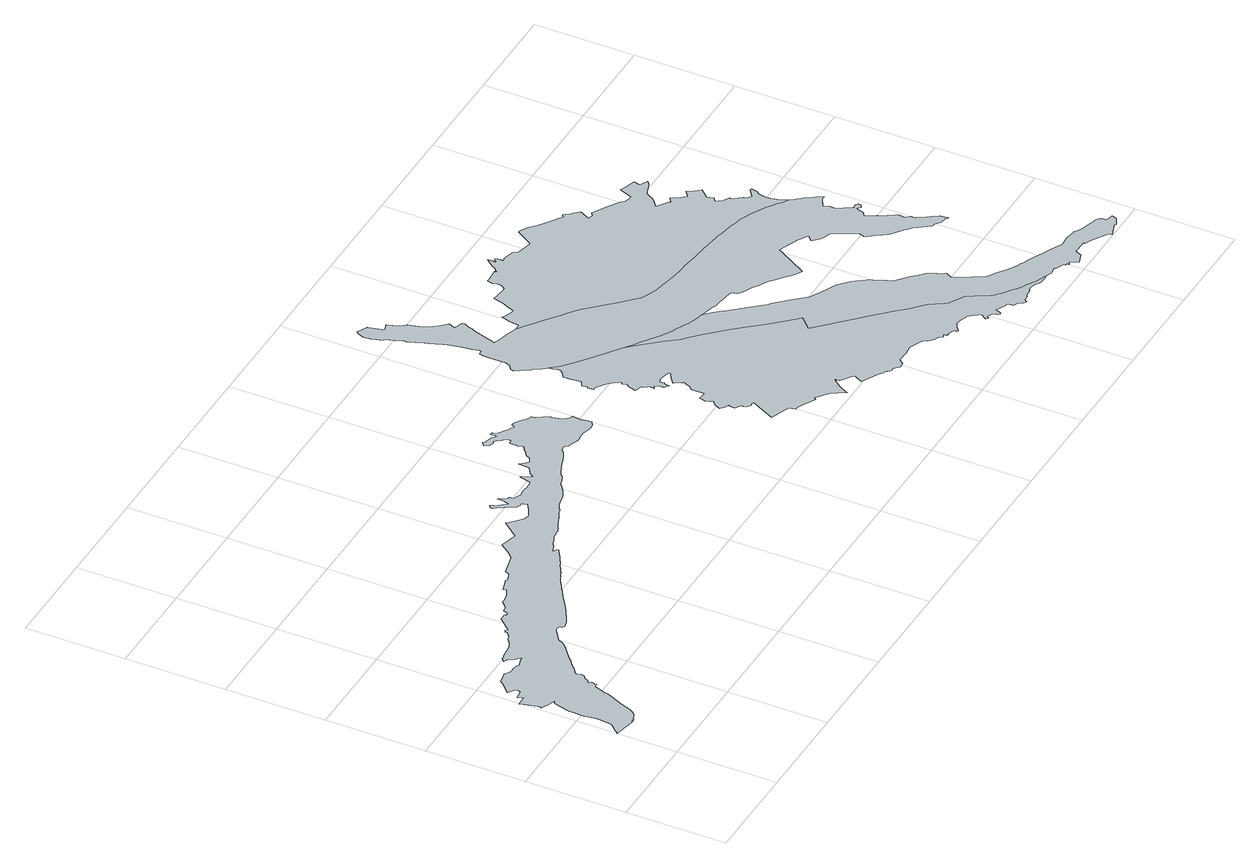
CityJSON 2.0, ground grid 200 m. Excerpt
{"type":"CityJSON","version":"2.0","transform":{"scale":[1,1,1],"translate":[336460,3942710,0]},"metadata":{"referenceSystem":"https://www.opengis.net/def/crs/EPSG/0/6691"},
"CityObjects":{
"object1":{"type":"GenericCityObject","attributes":{"function":"1","validFromType":"3","custodian":"相模湖町","notificationNumber":"相模湖町告示第1号","prefecture":"14","city":"14150","floorAreaRate":0.5},"geometry":[{"type":"MultiSurface","lod":"1","boundaries":[[[0,1,2,3,4,5,6,7,8,9,10,11,12,13,14,15,16,17,18,19,20,21,22,23,24,25,26,27,28,29,30,31,32,33,34,35,36,37,38,39,40,41,42,43,44,45,46,47,48,49,50,51,52,53,54,55,56,57,58,59,60,61,62,63,64,65,66,67,68,69,70,71,72,73,74,75,76,77,78,79,80,81,82,83,84,85,86,87,88,89,90,91,92,93,94,95,96,97,98,99,100,101,102,103,104,105,106,107,108,109,110,111,112,113,114,115,116,117,118,119,120,121,122,123,124,125,126,127,128,129,130,131,132,133,134,135,136,137,138,139,140,141,142,143,144,145,146,147,148,149,150,151,152,153,154,155,156,157,158,159,160,161,162,163,164,165,166,167,168,169,170,171,172,173,174,175,176,177,178,179,180,181,182,183,184,185,186,187,188,189,190,191,192,193,194,195,196,197,198,199,200,201,202,203,204,205,206,207,208,209,210,211,212,213,214,215,216,217,218,219,220,221,222,223,224,225,226,227,228,229,230,231,232,233,234,235,236,237,238,239,240,241,242,243,244,245,246,247,248,249,250,251,252,253,254,255,256,257,258,259,260,261,262,263,264,265,266,267,268,269,270,271,272,273,274,275,276,277,278,279,280,281,282,283,284,285,286,287,288,289,290,291,292,293,294,295,296,297,298,299,300,301,302,303,304,305,306,307,308,309,310,311,312,313,314,315,316,317,318,319,320,321,322,323,324,325,326,327,328,329,330,331,332,333,334,335,336,337,338,339,340,341,342,343,344,345,346,347,348,349,350,351,352,353,354,355,356,357,358,359,360,361,362,363,364,365,366,367,368,369,370,371,372,373,374,375,376,377,378,379,380,381,382,383,384,385,386,387,388,389,390,391,392,393,394,395,396,397,398,399,400,401,402,403,404,405,406,407,408,409,410,411,412,413,414,415,416,417,418,419,420,421,422,423,424,425,426,427,428,429,430,431,432,433,434,435,436,437,438,439,440,441,442,443,444,445,446,447,448,449,450,451,452,453,454,455,456,457,458,459,460,461,462,463,464,465,466,467,468,469,470,471,472,473,474,475,476,477,478,479,480,481,482,483,484,485,486,487,488,489,490,491,492,493,494,495,496]]]}]},
"object2":{"type":"GenericCityObject","attributes":{"function":"3","validFromType":"3","custodian":"相模湖町","notificationNumber":"相模湖町告示第1号","prefecture":"14","city":"14150","floorAreaRate":2},"geometry":[{"type":"MultiSurface","lod":"1","boundaries":[[[497,498,499,500,501,502,503,504,505,506,507,508,509,510,511,512,513,514,515,516,517,518,519,520,521,522,523,524,525,526,527,528,529,530,531,532,533,534,535,536,537,538,539,540,541,542,543,544,545,546,547,548,549,550,551,552,553,554,555,556,557,558,559,560,561,562,563,564,565,566,567,568,569,570,571,572,573,574,575,576,577,578,579,580,581,582,583,584,585,586,587,588,589,590,591,592,593,594,595,596,597,598,599,600,601,602,603,604,605,606,607,608,609,610,611,612,613,614,615,616,617,618,619,620,621,622,623,624,625,626,627,628,629,630,631,632,633,634,635,636,637,638,639,640,641,642,643,644,645,646,647,648,649,650,651,652,653,654,655,656,657,658,659,660,661,662,663,664,665,666,667,668,669,670,671,672,673,674,675,676,677,678,679,680,681,682,683,684,685,686,687,688,689,690,691,692,693,694,695,696,697,698,699,700,701,702,703,704,705,706,707,708,709,710,711,712,713,714,715,716,717,718,719,720,721,722,723,724,725,726,727,728,729,730,731,732,733,734,735,736,737,738,739,740,741,742,743,744,745,746,747,748,749,750,751,752,753,754,755,756,757,758,759,760,761,762,763,764,765,766,767,768,769,770,771,772,773,774]]]}]},
"object3":{"type":"GenericCityObject","attributes":{"function":"5","validFromType":"3","custodian":"相模湖町","notificationNumber":"相模湖町告示第1号","prefecture":"14","city":"14150","floorAreaRate":2},"geometry":[{"type":"MultiSurface","lod":"1","boundaries":[[[775,776,777,778,779,780,781,782,783,784,785,786,787,788,789,790,791,792,793,794,795,796,797,798,799,800,801,802,803,804,805,806,807,808,809,810,811,812,813,814,815,816,817,818,819,820,821,822,823,824,825,826,827,828,829,830,831,832,833,834,835,836,837,838,839,840,841,842,843,844,845,846,847,848,849,850,851,852,853,854,855,856,857,858,859,860,861,862,863,864,865,866,867,868,869,870,871,872,873,874,875,876,877,878,879,880,881,882,883,884,885,886,887,888,889,890,891,892,893,894,895,896,897,898,899,900,901,902,903,904,905,906,907,908,909,910,911,912,913,914,915,916,917,918,919,920,921,922,923,924,925,926,927,928,929,930,931,932,933,934,935,936,937,938,939,940,941,942,943,944,945,946,947,948,949,950,951,952,953,954,955,956,957,958,959,960,961,962,963,964,965,966,967,968,969,970,971,972,973,974,975,976,977,978,979,980,981,982,983,984,985,986,987,988,989,990,991,992,993,994,995,996,997,998,999,1000,1001,1002,1003,1004,1005,1006,1007,1008,1009,1010,1011,1012,1013,1014,1015,1016,1017,1018,1019,1020,1021,1022,1023,1024,1025,1026,1027,1028,1029,1030,1031,1032,1033,1034,1035,1036,1037,1038,1039,1040,1041,1042,1043,1044,1045,1046,1047,1048,1049,1050,1051,1052,1053,1054,1055,1056,1057,1058,1059,1060,1061,1062,1063,1064,1065,1066,1067,774,773,772,771,770,769,768,767,766,765,764,763]]]}]},
"object4":{"type":"GenericCityObject","attributes":{"function":"4","validFromType":"3","custodian":"相模湖町","notificationNumber":"相模湖町告示第1号","prefecture":"14","city":"14150","floorAreaRate":2},"geometry":[{"type":"MultiSurface","lod":"1","boundaries":[[[1068,1069,1070,1071,1072,1073,1074,1075,1076,1077,1078,1079,1080,1081,1082,1083,1084,1085,1086,1087,1088,1089,1090,1091,1092,1093,1094,1095,1096,1097,1098,1099,1100,1101,1102,1103,1104,1105,1106,1107,1108,1109,1110,1111,1112,1113,1114,1115,1116,1117,1118,1119,1120,1121,1122,1123,1124,1125,1126,1127,1128,1129,1130,1131,1132,1133,1134,1135,1136,1137,1138,1139,1140,1141,1142,1143,1144,1145,1146,1147,1148,1149,1150,1151,1152,1153,1154,1155,1156,1157,797,796,795,794,793,792,791,790,789,788,787,786,785,784,783,782,781,780,779,778,777,776,775,763,762,761,760,759,758,757,756,755,754,753,752,751,750,749,748,747,746,745,744,743,742,741,740,739,738,737,736,735,734,733,732,731,730,729,728,727,726,725,724,723,722,721,720,719,718,717,716,715,714,713,712,711,1158,1159,1160,1161,1162,1163,1164,1165,1166,1167,1168,1169,1170,1171]]]}]},
"object5":{"type":"GenericCityObject","attributes":{"function":"3","validFromType":"3","custodian":"相模湖町","notificationNumber":"相模湖町告示第1号","prefecture":"14","city":"14150","floorAreaRate":2},"geometry":[{"type":"MultiSurface","lod":"1","boundaries":[[[1172,1173,1174,1175,1176,1177,1178,1179,1180,1181,1182,1183,1184,1185,1186,1187,1188,1189,1190,1191,1192,1193,1194,1195,1196,1197,1198,1199,1200,1201,1202,1203,1204,1205,1206,1207,1208,1209,1210,1211,1212,1213,1214,1215,1216,1217,1218,1219,1220,1221,1222,1223,1224,1225,1226,1227,1228,1229,1230,1231,1232,1233,1234,1235,1236,1237,1238,1239,1240,1241,1242,1243,1244,1245,1246,1247,1248,1249,1250,1251,1252,1253,1254,1255,1256,1257,1258,1259,1260,1261,1262,1263,1264,1265,1266,1267,1268,1269,1270,1271,1272,1273,1274,1275,1276,1277,1278,1279,1280,1281,1282,1283,1284,1285,1286,1287,1288,1289,1290,1291,1292,1293,1294,1295,1296,1297,1298,1299,1300,1301,1302,1303,1304,1305,982,981,980,979,978,977,976,975,974,973,972,971,970,969,968,967,966,965,964,963,962,961,960,959,958,957,956,955,954,953,952,951,950,949,948,947,946,945,944,943,942,941,940,939,938,937,936,935,934,933,932,931,930,929,928,927,926,925,924,923,922,921,920,919,918]]]}]}
},
"vertices":[
[48,114,0],[48,111,0],[52,112,0],[53,114,0],[59,115,0],[65,118,0],[71,124,0],[73,128,0],[75,132,0],[82,151,0],[87,162,0],[95,179,0],[97,184,0],[99,190,0],[100,195,0],[108,219,0],[110,218,0],[114,217,0],[114,222,0],[115,225,0],[115,228,0],[114,230,0],[112,232,0],[112,234,0],[113,235,0],[115,236,0],[116,236,0],[118,238,0],[119,240,0],[119,243,0],[122,245,0],[126,248,0],[128,250,0],[128,255,0],[127,259,0],[126,261,0],[126,264,0],[127,266,0],[128,267,0],[132,270,0],[135,273,0],[137,274,0],[138,275,0],[138,276,0],[149,286,0],[156,291,0],[158,293,0],[159,294,0],[173,306,0],[183,314,0],[189,319,0],[191,321,0],[191,322,0],[193,324,0],[195,327,0],[197,330,0],[198,331,0],[198,332,0],[199,335,0],[202,339,0],[209,344,0],[217,350,0],[222,353,0],[226,355,0],[230,355,0],[233,355,0],[235,354,0],[237,353,0],[237,351,0],[238,350,0],[239,348,0],[240,347,0],[241,346,0],[245,347,0],[248,348,0],[252,349,0],[256,351,0],[285,366,0],[291,370,0],[304,379,0],[319,390,0],[331,397,0],[338,402,0],[346,406,0],[351,410,0],[358,414,0],[365,418,0],[370,420,0],[373,422,0],[379,423,0],[381,425,0],[385,428,0],[387,428,0],[393,432,0],[397,435,0],[403,437,0],[408,440,0],[412,443,0],[417,446,0],[420,447,0],[428,452,0],[432,455,0],[436,457,0],[437,459,0],[436,461,0],[435,462,0],[433,463,0],[432,463,0],[430,464,0],[429,464,0],[429,465,0],[429,466,0],[431,467,0],[433,468,0],[435,469,0],[437,469,0],[440,470,0],[443,471,0],[446,473,0],[447,475,0],[448,475,0],[450,476,0],[454,477,0],[458,478,0],[462,480,0],[465,482,0],[468,483,0],[473,484,0],[476,484,0],[477,484,0],[478,485,0],[483,485,0],[486,485,0],[488,486,0],[490,487,0],[493,487,0],[497,490,0],[501,492,0],[506,495,0],[510,496,0],[515,498,0],[517,499,0],[520,500,0],[522,500,0],[525,502,0],[530,505,0],[534,507,0],[536,508,0],[538,509,0],[541,509,0],[545,511,0],[546,512,0],[550,514,0],[554,517,0],[558,518,0],[562,519,0],[563,520,0],[568,520,0],[574,521,0],[578,522,0],[583,524,0],[586,526,0],[588,527,0],[592,529,0],[596,531,0],[601,534,0],[604,537,0],[608,539,0],[608,541,0],[609,541,0],[610,542,0],[613,543,0],[615,544,0],[618,545,0],[633,550,0],[640,557,0],[647,561,0],[668,569,0],[675,571,0],[686,575,0],[697,581,0],[703,586,0],[704,588,0],[713,588,0],[718,584,0],[720,582,0],[729,579,0],[732,578,0],[735,576,0],[740,575,0],[742,575,0],[744,574,0],[746,574,0],[754,576,0],[759,576,0],[763,576,0],[773,573,0],[779,572,0],[785,571,0],[788,571,0],[793,572,0],[796,573,0],[799,576,0],[801,577,0],[801,581,0],[801,584,0],[799,595,0],[799,599,0],[799,604,0],[799,605,0],[799,607,0],[800,610,0],[800,614,0],[800,615,0],[794,616,0],[792,617,0],[791,620,0],[789,622,0],[787,626,0],[784,631,0],[783,635,0],[782,640,0],[781,643,0],[781,647,0],[781,649,0],[780,653,0],[778,657,0],[776,661,0],[771,666,0],[768,671,0],[767,672,0],[767,674,0],[766,678,0],[765,680,0],[764,680,0],[761,681,0],[757,684,0],[752,686,0],[751,688,0],[743,694,0],[740,696,0],[738,697,0],[736,698,0],[732,700,0],[730,700,0],[729,699,0],[728,697,0],[727,694,0],[727,693,0],[725,693,0],[724,693,0],[721,695,0],[718,697,0],[715,698,0],[711,700,0],[709,702,0],[708,703,0],[707,704,0],[704,706,0],[701,707,0],[700,708,0],[695,712,0],[693,716,0],[692,720,0],[690,721,0],[689,721,0],[688,721,0],[687,721,0],[687,720,0],[687,718,0],[688,716,0],[688,714,0],[688,710,0],[687,707,0],[686,708,0],[684,709,0],[681,713,0],[678,715,0],[676,715,0],[671,717,0],[666,718,0],[663,719,0],[659,723,0],[652,717,0],[657,709,0],[661,707,0],[663,706,0],[665,705,0],[671,708,0],[674,703,0],[680,696,0],[682,693,0],[687,688,0],[688,686,0],[688,685,0],[688,683,0],[687,681,0],[686,679,0],[685,679,0],[682,679,0],[680,679,0],[679,672,0],[679,667,0],[678,662,0],[680,660,0],[681,658,0],[683,655,0],[683,654,0],[682,653,0],[677,648,0],[675,648,0],[665,639,0],[663,639,0],[659,635,0],[658,629,0],[653,626,0],[646,622,0],[644,624,0],[637,631,0],[632,637,0],[631,625,0],[630,615,0],[628,614,0],[626,612,0],[616,606,0],[614,603,0],[612,600,0],[611,597,0],[609,596,0],[598,617,0],[593,595,0],[593,594,0],[592,593,0],[591,593,0],[589,593,0],[584,592,0],[580,592,0],[579,592,0],[577,592,0],[575,592,0],[572,593,0],[569,593,0],[564,593,0],[558,593,0],[556,592,0],[551,592,0],[549,593,0],[545,595,0],[541,597,0],[537,600,0],[536,607,0],[532,608,0],[529,610,0],[526,617,0],[523,623,0],[523,619,0],[522,609,0],[522,608,0],[521,607,0],[520,605,0],[520,603,0],[519,601,0],[519,599,0],[518,598,0],[513,605,0],[510,609,0],[507,613,0],[503,618,0],[501,622,0],[501,625,0],[500,627,0],[499,627,0],[498,627,0],[497,626,0],[496,626,0],[494,622,0],[494,619,0],[498,614,0],[502,608,0],[504,604,0],[506,601,0],[513,590,0],[515,586,0],[516,585,0],[518,582,0],[519,581,0],[521,580,0],[524,579,0],[527,579,0],[531,578,0],[531,576,0],[534,569,0],[528,565,0],[518,559,0],[503,551,0],[495,553,0],[494,553,0],[486,560,0],[471,573,0],[466,578,0],[439,546,0],[405,554,0],[400,548,0],[388,532,0],[379,523,0],[378,523,0],[338,513,0],[333,504,0],[317,499,0],[315,502,0],[289,493,0],[290,487,0],[275,479,0],[260,477,0],[255,477,0],[242,464,0],[234,464,0],[230,454,0],[226,453,0],[224,452,0],[224,455,0],[223,457,0],[210,457,0],[186,430,0],[182,435,0],[179,433,0],[180,430,0],[169,420,0],[164,420,0],[161,418,0],[150,410,0],[147,409,0],[143,407,0],[139,406,0],[127,405,0],[118,404,0],[114,403,0],[110,401,0],[107,403,0],[100,396,0],[104,393,0],[106,394,0],[112,385,0],[114,381,0],[122,374,0],[123,371,0],[121,372,0],[102,366,0],[99,367,0],[99,370,0],[95,370,0],[89,371,0],[80,371,0],[76,372,0],[73,374,0],[70,376,0],[67,378,0],[66,378,0],[59,376,0],[51,375,0],[45,374,0],[44,374,0],[40,367,0],[35,362,0],[21,349,0],[22,348,0],[31,341,0],[36,337,0],[33,328,0],[16,326,0],[16,325,0],[21,315,0],[1,315,0],[2,313,0],[4,305,0],[8,287,0],[9,284,0],[9,280,0],[9,277,0],[8,274,0],[26,266,0],[37,262,0],[31,259,0],[23,231,0],[22,224,0],[22,216,0],[21,203,0],[21,193,0],[22,187,0],[24,177,0],[24,164,0],[22,151,0],[21,140,0],[8,126,0],[5,122,0],[2,119,0],[43,111,0],
[910,709,0],[912,701,0],[912,695,0],[912,694,0],[904,687,0],[897,683,0],[897,670,0],[899,648,0],[895,645,0],[890,642,0],[889,640,0],[890,634,0],[891,631,0],[887,629,0],[888,625,0],[889,618,0],[892,618,0],[895,617,0],[898,615,0],[903,611,0],[908,608,0],[913,604,0],[917,601,0],[921,596,0],[925,590,0],[927,587,0],[931,584,0],[926,580,0],[930,573,0],[925,566,0],[919,550,0],[926,548,0],[935,546,0],[935,543,0],[935,541,0],[938,536,0],[941,533,0],[940,523,0],[946,527,0],[948,523,0],[952,517,0],[951,509,0],[958,505,0],[959,502,0],[961,512,0],[963,514,0],[962,523,0],[968,525,0],[976,525,0],[981,524,0],[986,522,0],[992,520,0],[992,518,0],[993,516,0],[988,514,0],[983,511,0],[979,508,0],[969,501,0],[971,499,0],[975,492,0],[977,486,0],[981,486,0],[980,483,0],[978,478,0],[976,473,0],[974,469,0],[972,467,0],[967,463,0],[967,457,0],[967,436,0],[961,437,0],[951,437,0],[951,433,0],[949,427,0],[949,425,0],[949,423,0],[952,416,0],[955,412,0],[948,406,0],[946,404,0],[941,392,0],[943,390,0],[947,386,0],[957,382,0],[959,381,0],[955,380,0],[954,369,0],[961,364,0],[966,360,0],[964,357,0],[968,350,0],[973,346,0],[978,348,0],[983,346,0],[959,298,0],[989,287,0],[997,283,0],[1000,270,0],[1005,270,0],[1018,264,0],[1042,252,0],[1045,256,0],[1047,255,0],[1053,250,0],[1060,245,0],[1069,238,0],[1076,226,0],[1085,211,0],[1086,214,0],[1095,231,0],[1100,237,0],[1110,249,0],[1110,244,0],[1111,239,0],[1117,235,0],[1128,227,0],[1135,222,0],[1134,219,0],[1126,204,0],[1140,196,0],[1150,190,0],[1157,186,0],[1162,183,0],[1166,180,0],[1169,179,0],[1174,177,0],[1173,175,0],[1180,170,0],[1187,171,0],[1189,168,0],[1191,165,0],[1194,163,0],[1196,161,0],[1200,161,0],[1207,162,0],[1207,163,0],[1214,171,0],[1237,170,0],[1252,172,0],[1256,172,0],[1280,162,0],[1285,156,0],[1286,153,0],[1289,149,0],[1292,146,0],[1295,144,0],[1298,142,0],[1302,141,0],[1304,140,0],[1309,133,0],[1313,134,0],[1314,135,0],[1317,133,0],[1318,133,0],[1316,129,0],[1319,128,0],[1320,129,0],[1322,130,0],[1323,129,0],[1329,127,0],[1335,124,0],[1335,119,0],[1337,117,0],[1348,126,0],[1353,128,0],[1356,130,0],[1364,128,0],[1372,126,0],[1379,124,0],[1383,123,0],[1385,122,0],[1386,120,0],[1399,102,0],[1391,90,0],[1396,86,0],[1398,90,0],[1399,91,0],[1403,89,0],[1410,86,0],[1412,77,0],[1416,73,0],[1419,74,0],[1422,81,0],[1423,86,0],[1433,80,0],[1441,77,0],[1446,76,0],[1448,74,0],[1448,70,0],[1449,66,0],[1450,63,0],[1453,62,0],[1455,61,0],[1457,61,0],[1460,57,0],[1463,51,0],[1466,48,0],[1470,48,0],[1472,52,0],[1473,53,0],[1484,54,0],[1485,56,0],[1486,57,0],[1500,57,0],[1502,59,0],[1505,60,0],[1508,60,0],[1514,59,0],[1522,57,0],[1524,55,0],[1527,53,0],[1531,51,0],[1535,51,0],[1547,50,0],[1550,52,0],[1540,56,0],[1536,58,0],[1533,59,0],[1525,64,0],[1521,66,0],[1513,71,0],[1505,75,0],[1495,81,0],[1491,85,0],[1468,100,0],[1466,103,0],[1462,107,0],[1458,112,0],[1449,124,0],[1442,138,0],[1433,153,0],[1431,154,0],[1422,159,0],[1405,168,0],[1403,169,0],[1401,171,0],[1398,175,0],[1390,189,0],[1382,200,0],[1376,207,0],[1370,213,0],[1364,218,0],[1355,225,0],[1350,230,0],[1346,235,0],[1338,244,0],[1301,281,0],[1279,304,0],[1229,352,0],[1223,359,0],[1244,381,0],[1245,382,0],[1242,386,0],[1221,408,0],[1199,432,0],[1181,453,0],[1156,481,0],[1143,495,0],[1118,520,0],[1105,533,0],[1094,543,0],[1091,546,0],[1070,572,0],[1059,585,0],[1055,589,0],[1035,613,0],[1022,626,0],[1014,632,0],[1000,641,0],[990,648,0],[979,657,0],[978,658,0],[937,689,0],[933,692,0],[925,700,0],[918,707,0],[912,713,0],[909,717,0],
[1029,621,0],[1037,615,0],[1038,615,0],[1044,611,0],[1051,606,0],[1062,599,0],[1078,588,0],[1085,583,0],[1092,579,0],[1097,576,0],[1109,570,0],[1110,570,0],[1118,566,0],[1122,564,0],[1129,561,0],[1137,557,0],[1139,556,0],[1144,554,0],[1150,552,0],[1151,551,0],[1155,550,0],[1164,548,0],[1171,546,0],[1176,544,0],[1177,544,0],[1194,540,0],[1198,539,0],[1202,538,0],[1209,536,0],[1222,534,0],[1226,533,0],[1230,532,0],[1237,532,0],[1249,530,0],[1254,529,0],[1255,529,0],[1256,525,0],[1258,518,0],[1260,515,0],[1263,513,0],[1270,509,0],[1285,502,0],[1294,496,0],[1304,490,0],[1313,485,0],[1320,479,0],[1339,464,0],[1348,456,0],[1358,449,0],[1367,444,0],[1384,473,0],[1401,502,0],[1405,510,0],[1426,502,0],[1443,495,0],[1444,495,0],[1449,492,0],[1456,488,0],[1463,484,0],[1466,482,0],[1457,472,0],[1457,470,0],[1461,466,0],[1465,463,0],[1470,458,0],[1475,456,0],[1478,454,0],[1484,453,0],[1488,451,0],[1490,450,0],[1491,449,0],[1497,437,0],[1512,409,0],[1513,407,0],[1513,405,0],[1512,401,0],[1511,397,0],[1510,394,0],[1510,392,0],[1513,388,0],[1521,378,0],[1529,366,0],[1533,360,0],[1535,358,0],[1541,352,0],[1558,339,0],[1562,335,0],[1571,328,0],[1576,321,0],[1582,314,0],[1592,299,0],[1594,298,0],[1596,298,0],[1598,298,0],[1600,297,0],[1603,296,0],[1609,290,0],[1622,288,0],[1624,287,0],[1627,284,0],[1625,300,0],[1621,305,0],[1617,312,0],[1612,319,0],[1607,327,0],[1602,335,0],[1600,336,0],[1600,346,0],[1593,354,0],[1595,367,0],[1592,371,0],[1586,379,0],[1584,384,0],[1579,392,0],[1575,400,0],[1565,419,0],[1564,422,0],[1572,427,0],[1573,429,0],[1575,439,0],[1577,442,0],[1584,437,0],[1590,441,0],[1591,443,0],[1591,446,0],[1589,447,0],[1585,449,0],[1576,447,0],[1577,449,0],[1559,477,0],[1560,482,0],[1560,488,0],[1555,499,0],[1574,510,0],[1581,509,0],[1575,522,0],[1571,527,0],[1563,538,0],[1562,540,0],[1560,542,0],[1554,549,0],[1552,551,0],[1551,552,0],[1545,561,0],[1533,568,0],[1524,576,0],[1518,580,0],[1509,586,0],[1504,589,0],[1496,594,0],[1484,600,0],[1475,604,0],[1467,607,0],[1460,610,0],[1454,612,0],[1444,614,0],[1436,616,0],[1430,618,0],[1421,620,0],[1415,621,0],[1405,623,0],[1393,625,0],[1386,626,0],[1368,629,0],[1358,630,0],[1350,631,0],[1348,631,0],[1344,631,0],[1336,632,0],[1324,633,0],[1317,634,0],[1308,635,0],[1287,638,0],[1282,638,0],[1281,638,0],[1280,638,0],[1276,639,0],[1274,639,0],[1256,641,0],[1250,642,0],[1243,643,0],[1234,644,0],[1219,648,0],[1207,650,0],[1196,653,0],[1189,655,0],[1181,658,0],[1174,661,0],[1168,665,0],[1164,669,0],[1160,672,0],[1151,681,0],[1138,694,0],[1132,700,0],[1120,712,0],[1110,722,0],[1096,737,0],[1088,745,0],[1075,756,0],[1066,762,0],[1057,768,0],[1043,779,0],[1024,793,0],[1019,797,0],[1009,805,0],[1000,811,0],[991,818,0],[985,822,0],[983,823,0],[978,824,0],[965,828,0],[954,831,0],[939,835,0],[935,837,0],[931,838,0],[932,843,0],[937,857,0],[942,872,0],[947,887,0],[950,892,0],[952,901,0],[956,910,0],[956,915,0],[938,921,0],[944,935,0],[931,949,0],[925,955,0],[920,961,0],[918,965,0],[915,973,0],[913,981,0],[907,1000,0],[900,1009,0],[894,1023,0],[890,1033,0],[877,1029,0],[869,1060,0],[848,1070,0],[844,1065,0],[842,1060,0],[841,1056,0],[840,1052,0],[840,1047,0],[841,1042,0],[841,1039,0],[843,1035,0],[845,1030,0],[846,1024,0],[848,1019,0],[849,1018,0],[849,1017,0],[853,1012,0],[854,1010,0],[854,1008,0],[855,1004,0],[857,999,0],[862,984,0],[863,982,0],[863,978,0],[865,974,0],[869,963,0],[872,955,0],[874,948,0],[877,941,0],[881,930,0],[884,922,0],[886,916,0],[888,911,0],[888,908,0],[890,901,0],[891,897,0],[892,892,0],[893,886,0],[894,876,0],[896,864,0],[898,856,0],[899,851,0],[899,849,0],[899,848,0],[900,847,0],[890,846,0],[888,837,0],[887,825,0],[887,792,0],[884,783,0],[876,777,0],[873,772,0],[872,769,0],[886,749,0],[890,743,0],[891,742,0],[901,728,0],[905,722,0],
[1642,38,0],[1648,37,0],[1660,37,0],[1671,36,0],[1670,34,0],[1683,28,0],[1702,16,0],[1713,9,0],[1714,7,0],[1716,2,0],[1743,12,0],[1745,9,0],[1760,17,0],[1764,27,0],[1749,30,0],[1749,34,0],[1749,37,0],[1748,41,0],[1746,43,0],[1742,46,0],[1707,57,0],[1694,63,0],[1692,66,0],[1690,66,0],[1671,69,0],[1665,69,0],[1657,68,0],[1652,68,0],[1648,68,0],[1642,71,0],[1637,74,0],[1617,83,0],[1613,85,0],[1585,98,0],[1569,105,0],[1563,108,0],[1560,109,0],[1551,114,0],[1549,115,0],[1543,119,0],[1542,119,0],[1520,134,0],[1509,141,0],[1503,145,0],[1491,166,0],[1480,185,0],[1479,187,0],[1475,193,0],[1472,200,0],[1479,212,0],[1479,214,0],[1477,215,0],[1476,216,0],[1473,221,0],[1470,229,0],[1465,240,0],[1462,245,0],[1451,256,0],[1442,266,0],[1434,272,0],[1422,282,0],[1419,284,0],[1416,288,0],[1411,299,0],[1406,312,0],[1402,322,0],[1397,331,0],[1393,337,0],[1386,346,0],[1381,352,0],[1375,358,0],[1366,367,0],[1363,370,0],[1355,374,0],[1342,380,0],[1330,386,0],[1314,395,0],[1309,397,0],[1307,398,0],[1286,421,0],[1258,451,0],[1254,454,0],[1245,464,0],[1225,487,0],[1210,504,0],[1202,514,0],[1195,522,0],[1187,531,0],[1184,534,0],[1175,543,0],[1563,47,0],[1569,47,0],[1581,49,0],[1581,46,0],[1595,40,0],[1597,38,0],[1597,35,0],[1602,36,0],[1602,30,0],[1608,34,0],[1611,29,0],[1616,17,0],[1638,25,0],[1637,28,0],
[1537,577,0],[1536,586,0],[1533,590,0],[1534,606,0],[1536,617,0],[1541,624,0],[1544,635,0],[1540,636,0],[1524,624,0],[1516,631,0],[1515,637,0],[1501,655,0],[1502,658,0],[1491,664,0],[1486,672,0],[1483,675,0],[1482,677,0],[1483,678,0],[1489,683,0],[1487,691,0],[1486,697,0],[1488,699,0],[1497,708,0],[1501,712,0],[1493,723,0],[1484,736,0],[1472,727,0],[1461,741,0],[1455,750,0],[1454,752,0],[1452,751,0],[1444,745,0],[1444,748,0],[1433,755,0],[1423,763,0],[1420,765,0],[1426,769,0],[1431,773,0],[1436,778,0],[1439,782,0],[1442,787,0],[1444,790,0],[1445,793,0],[1446,794,0],[1448,795,0],[1452,798,0],[1453,798,0],[1464,801,0],[1472,805,0],[1480,811,0],[1464,818,0],[1467,831,0],[1445,838,0],[1436,842,0],[1425,816,0],[1420,816,0],[1409,819,0],[1406,820,0],[1404,825,0],[1399,828,0],[1379,841,0],[1352,857,0],[1346,852,0],[1335,855,0],[1341,868,0],[1345,876,0],[1337,884,0],[1330,891,0],[1326,897,0],[1323,901,0],[1320,899,0],[1320,898,0],[1318,896,0],[1310,902,0],[1303,906,0],[1281,922,0],[1272,929,0],[1262,938,0],[1253,944,0],[1246,946,0],[1243,948,0],[1224,918,0],[1220,913,0],[1205,917,0],[1188,921,0],[1184,928,0],[1182,930,0],[1171,933,0],[1165,934,0],[1161,935,0],[1154,933,0],[1154,941,0],[1154,946,0],[1152,948,0],[1148,947,0],[1148,945,0],[1146,943,0],[1144,941,0],[1145,954,0],[1145,958,0],[1143,959,0],[1139,954,0],[1131,943,0],[1127,936,0],[1123,933,0],[1119,928,0],[1119,933,0],[1094,931,0],[1088,931,0],[1086,920,0],[1087,918,0],[1088,911,0],[1089,908,0],[1089,906,0],[1088,904,0],[1087,901,0],[1083,896,0],[1082,894,0],[1074,894,0],[1067,895,0],[1057,896,0],[1047,897,0],[1042,878,0],[1034,857,0],[1031,851,0],[1029,850,0],[1009,857,0],[1005,860,0],[1003,854,0],[1000,842,0],[998,827,0],[997,824,0],[996,822,0],[993,822,0]
]}
